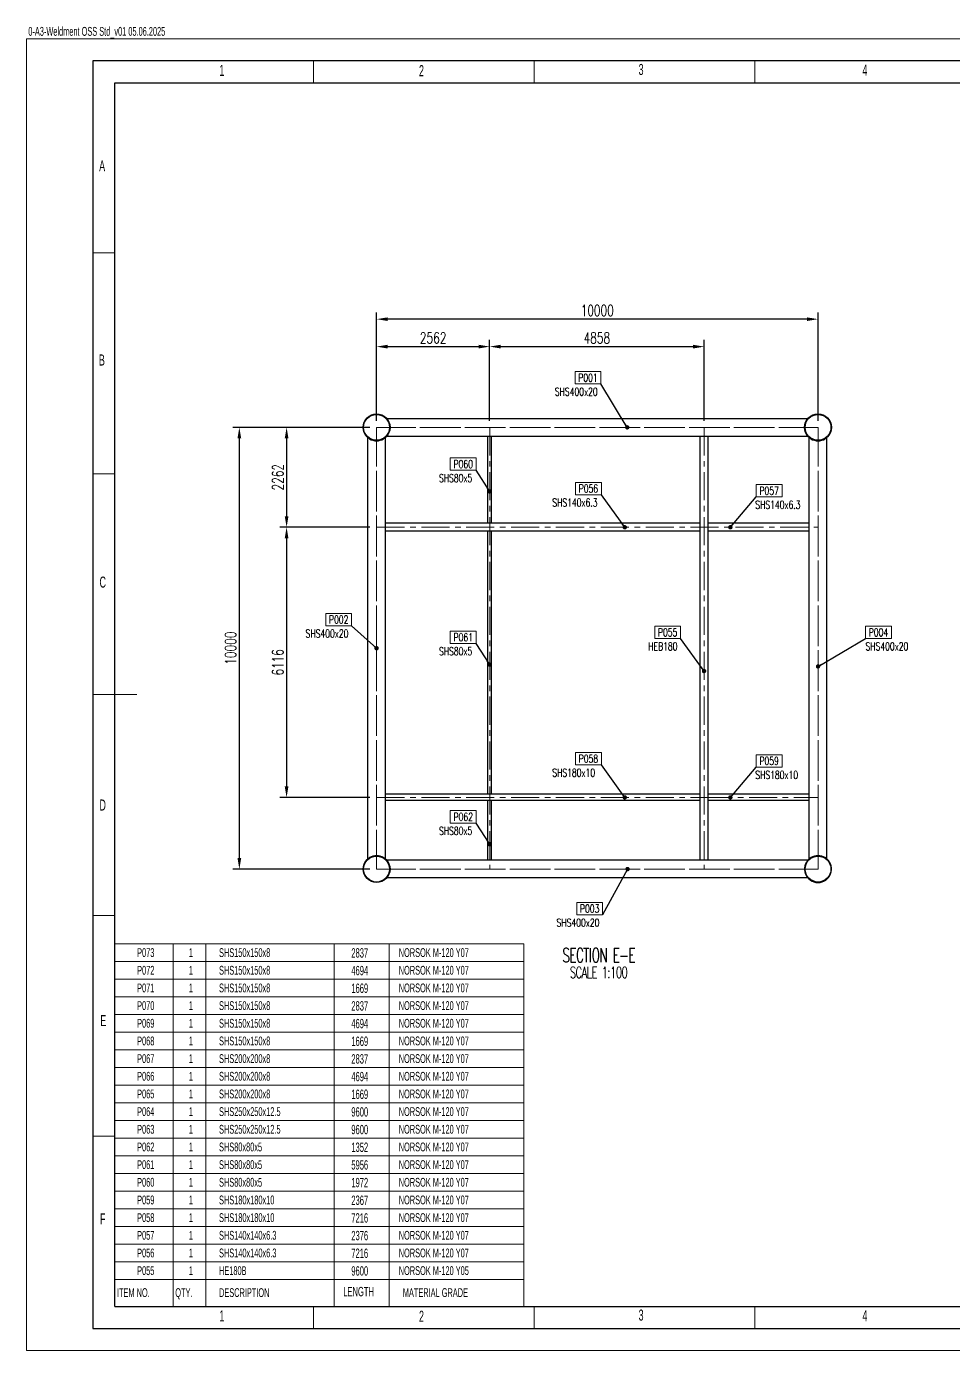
# Model space of a CAD drawing. Header units: millimetres. Extents: x 175738 to 196759, y -70231 to 13866.
# Drawn here: x 175738 to 186238, y -70231 to -55243 of the extents above; entities that cross this region are included whole.
import ezdxf
from ezdxf.enums import TextEntityAlignment as Align

# ---------------------------------------------------------------- set-up
doc = ezdxf.new("R2010")
doc.units = ezdxf.units.MM
doc.header["$PDSIZE"] = -1
doc.linetypes.add('CENTER', pattern=[10.16, 6.35, -1.27, 1.27, -1.27])
doc.linetypes.add('ISO_04W018', pattern=[5.48, 4.3, -0.54, 0.1, -0.54])
doc.layers.get('Defpoints').update_dxf_attribs({"color": 163, "lineweight": 0})
for name, color, linetype, lineweight in [('01-LIN-025-A', 2, 'Continuous', 25), ('13-LIN-018-CENT', 1, 'ISO_04W018', 9), ('24-SYM-025-SP', 2, 'Continuous', 15), ('34-TXT-018', 1, 'Continuous', 13)]:
    doc.layers.add(name, color=color, linetype=linetype, lineweight=lineweight)
doc.layers.add('BORDER', color=7, linetype='Continuous')
doc.styles.add('MtXpl_Simplex_IV50', font='simplex_IV50.ttf')
doc.styles.add('NEW', font='romans.shx', dxfattribs={"width": 0.7})
doc.styles.add('SLDTEXTSTYLE0', font='TXT', dxfattribs={"width": 0.605})
doc.dimstyles.new('1 to 100 AEG', dxfattribs={"dimscale": 100, "dimtxt": 2.5, "dimasz": 2.5, "dimexe": 1.5, "dimexo": 1.5, "dimgap": 0.725, "dimtad": 1, "dimdec": 0, "dimrnd": 1e-09, "dimzin": 12, "dimdsep": 46, "dimtxsty": 'SLDTEXTSTYLE0', "dimcen": 0.09, "dimadec": 0, "dimazin": 3, "dimtfac": 1, "dimtdec": 0, "dimtofl": 0, "dimtmove": 0, "dimatfit": 3, "dimfxl": 1, "dimtfill": 1, "dimfrac": 2, "dimtolj": 1, "dimtzin": 12, "dimarcsym": 0})
doc.dimstyles.new('1 to 60 AEG', dxfattribs={"dimscale": 60, "dimtxt": 2.5, "dimasz": 2.5, "dimexe": 1.5, "dimexo": 1.5, "dimgap": 0.725, "dimtad": 1, "dimdec": 0, "dimrnd": 1e-09, "dimzin": 12, "dimdsep": 46, "dimtxsty": 'NEW', "dimcen": 0.09, "dimadec": 0, "dimazin": 3, "dimtfac": 1, "dimtdec": 0, "dimtofl": 0, "dimtmove": 0, "dimatfit": 3, "dimfxl": 1, "dimfrac": 2, "dimtolj": 1, "dimtzin": 12, "dimarcsym": 0})

# ---------------------------------------------------------------- blocks, each defined once
blk = doc.blocks.new('*D872')
at = {"color": 0, "lineweight": -2, "transparency": 16777216}
for p, q in [((179703, -59706), (179703, -58792)), ((179828, -58867), (180859, -58867)), ((180984, -59706), (180984, -58792))]:
    blk.add_line(p, q, dxfattribs=at)
at = {"color": 0, "transparency": 16777216}
for points in [[(179828, -58846), (179828, -58888), (179703, -58867)], [(180859, -58846), (180859, -58888), (180984, -58867)]]:
    blk.add_solid(points, dxfattribs=at)
at = {"layer": 'Defpoints', "color": 0, "transparency": 16777216}
for p in [(180984, -58867), (179703, -59781), (180984, -59781)]:
    blk.add_point(p, dxfattribs=at)
at = {"color": 0, "lineweight": 13, "transparency": 16777216, "insert": (180344, -58768), "char_height": 125, "attachment_point": 5, "style": 'NEW'}
blk.add_mtext('\\A1;2562', dxfattribs=at)
blk = doc.blocks.new('*D873')
at = {"color": 0, "lineweight": -2, "transparency": 16777216}
for p, q in [((180984, -59706), (180984, -58792)), ((181109, -58867), (183288, -58867)), ((183413, -59706), (183413, -58792))]:
    blk.add_line(p, q, dxfattribs=at)
at = {"color": 0, "transparency": 16777216}
for points in [[(181109, -58846), (181109, -58888), (180984, -58867)], [(183288, -58846), (183288, -58888), (183413, -58867)]]:
    blk.add_solid(points, dxfattribs=at)
at = {"layer": 'Defpoints', "color": 0, "transparency": 16777216}
for p in [(183413, -58867), (180984, -59781), (183413, -59781)]:
    blk.add_point(p, dxfattribs=at)
at = {"color": 0, "lineweight": 13, "transparency": 16777216, "insert": (182199, -58768), "char_height": 125, "attachment_point": 5, "style": 'NEW'}
blk.add_mtext('\\A1;4858', dxfattribs=at)
blk = doc.blocks.new('*D874')
at = {"color": 0, "lineweight": -2, "transparency": 16777216}
for p, q in [((179703, -59706), (179703, -58481)), ((184578, -58556), (179828, -58556)), ((184703, -59706), (184703, -58481))]:
    blk.add_line(p, q, dxfattribs=at)
at = {"color": 0, "transparency": 16777216}
for points in [[(179828, -58536), (179828, -58577), (179703, -58556)], [(184578, -58536), (184578, -58577), (184703, -58556)]]:
    blk.add_solid(points, dxfattribs=at)
at = {"layer": 'Defpoints', "color": 0, "transparency": 16777216}
for p in [(179703, -58556), (179703, -59781), (184703, -59781)]:
    blk.add_point(p, dxfattribs=at)
at = {"color": 0, "lineweight": 13, "transparency": 16777216, "insert": (182203, -58458), "char_height": 125, "attachment_point": 5, "style": 'NEW'}
blk.add_mtext('\\A1;10000', dxfattribs=at)
blk = doc.blocks.new('*D875')
at = {"color": 0, "lineweight": -2, "transparency": 16777216}
for p, q in [((179628, -59781), (178609, -59781)), ((178684, -59906), (178684, -60787)), ((179628, -60912), (178609, -60912))]:
    blk.add_line(p, q, dxfattribs=at)
at = {"color": 0, "transparency": 16777216}
for points in [[(178663, -59906), (178705, -59906), (178684, -59781)], [(178663, -60787), (178705, -60787), (178684, -60912)]]:
    blk.add_solid(points, dxfattribs=at)
at = {"layer": 'Defpoints', "color": 0, "transparency": 16777216}
for p in [(179703, -59781), (178684, -60912), (179703, -60912)]:
    blk.add_point(p, dxfattribs=at)
at = {"color": 0, "lineweight": 13, "transparency": 16777216, "insert": (178585, -60346), "char_height": 125, "attachment_point": 5, "rotation": 90, "style": 'NEW'}
blk.add_mtext('\\A1;2262', dxfattribs=at)
blk = doc.blocks.new('*D876')
at = {"color": 0, "lineweight": -2, "transparency": 16777216}
for p, q in [((179628, -60912), (178609, -60912)), ((178684, -61037), (178684, -63845)), ((179628, -63970), (178609, -63970))]:
    blk.add_line(p, q, dxfattribs=at)
at = {"color": 0, "transparency": 16777216}
for points in [[(178663, -61037), (178705, -61037), (178684, -60912)], [(178663, -63845), (178705, -63845), (178684, -63970)]]:
    blk.add_solid(points, dxfattribs=at)
at = {"layer": 'Defpoints', "color": 0, "transparency": 16777216}
for p in [(179703, -60912), (178684, -63970), (179703, -63970)]:
    blk.add_point(p, dxfattribs=at)
at = {"color": 0, "lineweight": 13, "transparency": 16777216, "insert": (178585, -62441), "char_height": 125, "attachment_point": 5, "rotation": 90, "style": 'NEW'}
blk.add_mtext('\\A1;6116', dxfattribs=at)
blk = doc.blocks.new('*D877')
at = {"color": 0, "lineweight": -2, "transparency": 16777216}
for p, q in [((179628, -59781), (178074, -59781)), ((178149, -64656), (178149, -59906)), ((179628, -64781), (178074, -64781))]:
    blk.add_line(p, q, dxfattribs=at)
at = {"color": 0, "transparency": 16777216}
for points in [[(178128, -59906), (178170, -59906), (178149, -59781)], [(178128, -64656), (178170, -64656), (178149, -64781)]]:
    blk.add_solid(points, dxfattribs=at)
at = {"layer": 'Defpoints', "color": 0, "transparency": 16777216}
for p in [(178149, -59781), (179703, -59781), (179703, -64781)]:
    blk.add_point(p, dxfattribs=at)
at = {"color": 0, "lineweight": 13, "transparency": 16777216, "insert": (178050, -62281), "char_height": 125, "attachment_point": 5, "rotation": 90, "style": 'NEW'}
blk.add_mtext('\\A1;10000', dxfattribs=at)

msp = doc.modelspace()

# ---------------------------------------------------------------- linework, layer by layer
at = {"color": 7, "linetype": 'Continuous', "lineweight": 25}
for p, q in [((179818.42, -59680.94), (184588.15, -59680.94)), ((179603.28, -64665.8), (179603.28, -59896.07)), ((179803.28, -64665.8), (179803.28, -59896.07)), ((179818.42, -59880.94), (180153.28, -59880.94)), ((180153.28, -59880.94), (181915.78, -59880.94)), ((180964.39, -60866.97), (180964.39, -59880.94)), ((181004.39, -60866.97), (181004.39, -59880.94)), ((181915.78, -59880.94), (183915.78, -59880.94)), ((183368.34, -61274.63), (183368.34, -59880.94)), ((183458.34, -61274.63), (183458.34, -59880.94)), ((183915.78, -59880.94), (184588.15, -59880.94)), ((184603.28, -64665.8), (184603.28, -59896.07)), ((184803.28, -64665.8), (184803.28, -59896.07)), ((180153.28, -60866.97), (179803.28, -60866.97)), ((180153.28, -60956.97), (179803.28, -60956.97)), ((181990.78, -60866.97), (180153.28, -60866.97)), ((181990.78, -60956.97), (180153.28, -60956.97)), ((180964.39, -61274.63), (180964.39, -60956.97)), ((181004.39, -61274.63), (181004.39, -60956.97)), ((183368.34, -60866.97), (181990.78, -60866.97)), ((183368.34, -60956.97), (181990.78, -60956.97)), ((183368.34, -60946.97), (183368.34, -60876.97)), ((183990.78, -60866.97), (183458.34, -60866.97)), ((183458.34, -60946.97), (183458.34, -60876.97)), ((183990.78, -60956.97), (183458.34, -60956.97)), ((184603.28, -60866.97), (183990.78, -60866.97)), ((184603.28, -60956.97), (183990.78, -60956.97)), ((180964.39, -63746.53), (180964.39, -61274.63)), ((181004.39, -63746.53), (181004.39, -61274.63)), ((183368.34, -63746.53), (183368.34, -61274.63)), ((183458.34, -63746.53), (183458.34, -61274.63)), ((180964.39, -63934.74), (180964.39, -63746.53)), ((181004.39, -63934.74), (181004.39, -63746.53)), ((183368.34, -64680.94), (183368.34, -63746.53)), ((183458.34, -64680.94), (183458.34, -63746.53)), ((180153.28, -63934.74), (179803.28, -63934.74)), ((181990.78, -63934.74), (180153.28, -63934.74)), ((183368.34, -63934.74), (181990.78, -63934.74)), ((183990.78, -63934.74), (183458.34, -63934.74)), ((184603.28, -63934.74), (183990.78, -63934.74)), ((180153.28, -64004.74), (179803.28, -64004.74)), ((181990.78, -64004.74), (180153.28, -64004.74)), ((180964.39, -64680.94), (180964.39, -64004.74)), ((181004.39, -64680.94), (181004.39, -64004.74)), ((183368.34, -64004.74), (181990.78, -64004.74)), ((183990.78, -64004.74), (183458.34, -64004.74)), ((184603.28, -64004.74), (183990.78, -64004.74)), ((179784.8, -64652.07), (179783.28, -64651.11)), ((180153.28, -64680.94), (179818.42, -64680.94)), ((181915.78, -64680.94), (180153.28, -64680.94)), ((183990.78, -64680.94), (181915.78, -64680.94)), ((184588.15, -64680.94), (183990.78, -64680.94)), ((184588.15, -64880.94), (179818.42, -64880.94))]:
    msp.add_line(p, q, dxfattribs=at)
at = {"color": 0, "linetype": 'Continuous', "lineweight": 18}
msp.add_line((176737.83, -65428.02), (176737.83, -65628.02), dxfattribs=at)
at = {"color": 0, "linetype": 'Continuous', "lineweight": 13}
for p, q in [((176737.83, -65628.02), (176737.83, -65828.02)), ((176737.83, -65628.02), (177398.39, -65628.02)), ((177398.39, -65628.02), (177398.39, -65828.02)), ((177398.39, -65628.02), (177768.94, -65628.02)), ((177768.94, -65628.02), (177768.94, -65828.02)), ((177768.94, -65628.02), (179222.14, -65628.02)), ((179222.14, -65628.02), (179222.14, -65828.02)), ((179222.14, -65628.02), (179844.42, -65628.02)), ((179844.42, -65628.02), (179844.42, -65828.02)), ((179844.42, -65628.02), (181369.96, -65628.02)), ((181369.96, -65628.02), (181369.96, -65828.02)), ((176737.83, -65828.02), (176737.83, -66028.02)), ((176737.83, -65828.02), (177398.39, -65828.02)), ((177398.39, -65828.02), (177398.39, -66028.02)), ((177398.39, -65828.02), (177768.94, -65828.02)), ((177768.94, -65828.02), (177768.94, -66028.02)), ((177768.94, -65828.02), (179222.14, -65828.02)), ((179222.14, -65828.02), (179222.14, -66028.02)), ((179222.14, -65828.02), (179844.42, -65828.02)), ((179844.42, -65828.02), (179844.42, -66028.02)), ((179844.42, -65828.02), (181369.96, -65828.02)), ((181369.96, -65828.02), (181369.96, -66028.02)), ((176737.83, -66028.02), (176737.83, -66228.02)), ((176737.83, -66028.02), (177398.39, -66028.02)), ((177398.39, -66028.02), (177398.39, -66228.02)), ((177398.39, -66028.02), (177768.94, -66028.02)), ((177768.94, -66028.02), (177768.94, -66228.02)), ((177768.94, -66028.02), (179222.14, -66028.02)), ((179222.14, -66028.02), (179222.14, -66228.02)), ((179222.14, -66028.02), (179844.42, -66028.02)), ((179844.42, -66028.02), (179844.42, -66228.02)), ((179844.42, -66028.02), (181369.96, -66028.02)), ((181369.96, -66028.02), (181369.96, -66228.02)), ((176737.83, -66228.02), (176737.83, -66428.02)), ((176737.83, -66228.02), (177398.39, -66228.02)), ((177398.39, -66228.02), (177398.39, -66428.02)), ((177398.39, -66228.02), (177768.94, -66228.02)), ((177768.94, -66228.02), (177768.94, -66428.02)), ((177768.94, -66228.02), (179222.14, -66228.02)), ((179222.14, -66228.02), (179222.14, -66428.02)), ((179222.14, -66228.02), (179844.42, -66228.02)), ((179844.42, -66228.02), (179844.42, -66428.02)), ((179844.42, -66228.02), (181369.96, -66228.02)), ((181369.96, -66228.02), (181369.96, -66428.02)), ((176737.83, -66428.02), (176737.83, -66628.02)), ((176737.83, -66428.02), (177398.39, -66428.02)), ((177398.39, -66428.02), (177398.39, -66628.02)), ((177398.39, -66428.02), (177768.94, -66428.02)), ((177768.94, -66428.02), (177768.94, -66628.02)), ((177768.94, -66428.02), (179222.14, -66428.02)), ((179222.14, -66428.02), (179222.14, -66628.02)), ((179222.14, -66428.02), (179844.42, -66428.02)), ((179844.42, -66428.02), (179844.42, -66628.02)), ((179844.42, -66428.02), (181369.96, -66428.02)), ((181369.96, -66428.02), (181369.96, -66628.02)), ((176737.83, -66628.02), (176737.83, -66828.02)), ((176737.83, -66628.02), (177398.39, -66628.02)), ((177398.39, -66628.02), (177398.39, -66828.02)), ((177398.39, -66628.02), (177768.94, -66628.02)), ((177768.94, -66628.02), (177768.94, -66828.02)), ((177768.94, -66628.02), (179222.14, -66628.02)), ((179222.14, -66628.02), (179222.14, -66828.02)), ((179222.14, -66628.02), (179844.42, -66628.02)), ((179844.42, -66628.02), (179844.42, -66828.02)), ((179844.42, -66628.02), (181369.96, -66628.02)), ((181369.96, -66628.02), (181369.96, -66828.02)), ((176737.83, -66828.02), (176737.83, -67028.02)), ((176737.83, -66828.02), (177398.39, -66828.02)), ((177398.39, -66828.02), (177398.39, -67028.02)), ((177398.39, -66828.02), (177768.94, -66828.02)), ((177768.94, -66828.02), (177768.94, -67028.02)), ((177768.94, -66828.02), (179222.14, -66828.02)), ((179222.14, -66828.02), (179222.14, -67028.02)), ((179222.14, -66828.02), (179844.42, -66828.02)), ((179844.42, -66828.02), (179844.42, -67028.02)), ((179844.42, -66828.02), (181369.96, -66828.02)), ((181369.96, -66828.02), (181369.96, -67028.02)), ((176737.83, -67028.02), (176737.83, -67228.02)), ((176737.83, -67028.02), (177398.39, -67028.02)), ((177398.39, -67028.02), (177398.39, -67228.02)), ((177398.39, -67028.02), (177768.94, -67028.02)), ((177768.94, -67028.02), (177768.94, -67228.02)), ((177768.94, -67028.02), (179222.14, -67028.02)), ((179222.14, -67028.02), (179222.14, -67228.02)), ((179222.14, -67028.02), (179844.42, -67028.02)), ((179844.42, -67028.02), (179844.42, -67228.02)), ((179844.42, -67028.02), (181369.96, -67028.02)), ((181369.96, -67028.02), (181369.96, -67228.02)), ((176737.83, -67228.02), (176737.83, -67428.02)), ((176737.83, -67228.02), (177398.39, -67228.02)), ((177398.39, -67228.02), (177398.39, -67428.02)), ((177398.39, -67228.02), (177768.94, -67228.02)), ((177768.94, -67228.02), (177768.94, -67428.02)), ((177768.94, -67228.02), (179222.14, -67228.02)), ((179222.14, -67228.02), (179222.14, -67428.02)), ((179222.14, -67228.02), (179844.42, -67228.02)), ((179844.42, -67228.02), (179844.42, -67428.02)), ((179844.42, -67228.02), (181369.96, -67228.02)), ((181369.96, -67228.02), (181369.96, -67428.02)), ((176737.83, -67428.02), (176737.83, -67628.02)), ((176737.83, -67428.02), (177398.39, -67428.02)), ((177398.39, -67428.02), (177398.39, -67628.02)), ((177398.39, -67428.02), (177768.94, -67428.02)), ((177768.94, -67428.02), (177768.94, -67628.02)), ((177768.94, -67428.02), (179222.14, -67428.02)), ((179222.14, -67428.02), (179222.14, -67628.02)), ((179222.14, -67428.02), (179844.42, -67428.02)), ((179844.42, -67428.02), (179844.42, -67628.02)), ((179844.42, -67428.02), (181369.96, -67428.02)), ((181369.96, -67428.02), (181369.96, -67628.02)), ((176737.83, -67628.02), (176737.83, -67828.02)), ((176737.83, -67628.02), (177398.39, -67628.02)), ((177398.39, -67628.02), (177398.39, -67828.02)), ((177398.39, -67628.02), (177768.94, -67628.02)), ((177768.94, -67628.02), (177768.94, -67828.02)), ((177768.94, -67628.02), (179222.14, -67628.02)), ((179222.14, -67628.02), (179222.14, -67828.02)), ((179222.14, -67628.02), (179844.42, -67628.02)), ((179844.42, -67628.02), (179844.42, -67828.02)), ((179844.42, -67628.02), (181369.96, -67628.02)), ((181369.96, -67628.02), (181369.96, -67828.02)), ((176737.83, -67828.02), (176737.83, -68028.02)), ((176737.83, -67828.02), (177398.39, -67828.02)), ((177398.39, -67828.02), (177398.39, -68028.02)), ((177398.39, -67828.02), (177768.94, -67828.02)), ((177768.94, -67828.02), (177768.94, -68028.02)), ((177768.94, -67828.02), (179222.14, -67828.02)), ((179222.14, -67828.02), (179222.14, -68028.02)), ((179222.14, -67828.02), (179844.42, -67828.02)), ((179844.42, -67828.02), (179844.42, -68028.02)), ((179844.42, -67828.02), (181369.96, -67828.02)), ((181369.96, -67828.02), (181369.96, -68028.02)), ((176737.83, -68028.02), (176737.83, -68228.02)), ((176737.83, -68028.02), (177398.39, -68028.02)), ((177398.39, -68028.02), (177398.39, -68228.02)), ((177398.39, -68028.02), (177768.94, -68028.02)), ((177768.94, -68028.02), (177768.94, -68228.02)), ((177768.94, -68028.02), (179222.14, -68028.02)), ((179222.14, -68028.02), (179222.14, -68228.02)), ((179222.14, -68028.02), (179844.42, -68028.02)), ((179844.42, -68028.02), (179844.42, -68228.02)), ((179844.42, -68028.02), (181369.96, -68028.02)), ((181369.96, -68028.02), (181369.96, -68228.02)), ((176737.83, -68228.02), (176737.83, -68428.02)), ((176737.83, -68228.02), (177398.39, -68228.02)), ((177398.39, -68228.02), (177398.39, -68428.02)), ((177398.39, -68228.02), (177768.94, -68228.02)), ((177768.94, -68228.02), (177768.94, -68428.02)), ((177768.94, -68228.02), (179222.14, -68228.02)), ((179222.14, -68228.02), (179222.14, -68428.02)), ((179222.14, -68228.02), (179844.42, -68228.02)), ((179844.42, -68228.02), (179844.42, -68428.02)), ((179844.42, -68228.02), (181369.96, -68228.02)), ((181369.96, -68228.02), (181369.96, -68428.02)), ((176737.83, -68428.02), (176737.83, -68628.02)), ((176737.83, -68428.02), (177398.39, -68428.02)), ((177398.39, -68428.02), (177398.39, -68628.02)), ((177398.39, -68428.02), (177768.94, -68428.02)), ((177768.94, -68428.02), (177768.94, -68628.02)), ((177768.94, -68428.02), (179222.14, -68428.02)), ((179222.14, -68428.02), (179222.14, -68628.02)), ((179222.14, -68428.02), (179844.42, -68428.02)), ((179844.42, -68428.02), (179844.42, -68628.02)), ((179844.42, -68428.02), (181369.96, -68428.02)), ((181369.96, -68428.02), (181369.96, -68628.02)), ((176737.83, -68628.02), (176737.83, -68828.02)), ((176737.83, -68628.02), (177398.39, -68628.02)), ((177398.39, -68628.02), (177398.39, -68828.02)), ((177398.39, -68628.02), (177768.94, -68628.02)), ((177768.94, -68628.02), (177768.94, -68828.02)), ((177768.94, -68628.02), (179222.14, -68628.02)), ((179222.14, -68628.02), (179222.14, -68828.02)), ((179222.14, -68628.02), (179844.42, -68628.02)), ((179844.42, -68628.02), (179844.42, -68828.02)), ((179844.42, -68628.02), (181369.96, -68628.02)), ((181369.96, -68628.02), (181369.96, -68828.02)), ((176737.83, -68828.02), (176737.83, -69028.02)), ((176737.83, -68828.02), (177398.39, -68828.02)), ((177398.39, -68828.02), (177398.39, -69028.02)), ((177398.39, -68828.02), (177768.94, -68828.02)), ((177768.94, -68828.02), (177768.94, -69028.02)), ((177768.94, -68828.02), (179222.14, -68828.02)), ((179222.14, -68828.02), (179222.14, -69028.02)), ((179222.14, -68828.02), (179844.42, -68828.02)), ((179844.42, -68828.02), (179844.42, -69028.02)), ((179844.42, -68828.02), (181369.96, -68828.02)), ((181369.96, -68828.02), (181369.96, -69028.02)), ((176737.83, -69028.02), (176737.83, -69228.02)), ((176737.83, -69028.02), (177398.39, -69028.02)), ((177398.39, -69028.02), (177398.39, -69228.02)), ((177398.39, -69028.02), (177768.94, -69028.02)), ((177768.94, -69028.02), (177768.94, -69228.02)), ((177768.94, -69028.02), (179222.14, -69028.02)), ((179222.14, -69028.02), (179222.14, -69228.02)), ((179222.14, -69028.02), (179844.42, -69028.02)), ((179844.42, -69028.02), (179844.42, -69228.02)), ((179844.42, -69028.02), (181369.96, -69028.02)), ((181369.96, -69028.02), (181369.96, -69228.02)), ((176737.83, -69228.02), (176737.83, -69428.02)), ((176737.83, -69228.02), (177398.39, -69228.02)), ((177398.39, -69228.02), (177398.39, -69428.02)), ((177398.39, -69228.02), (177768.94, -69228.02)), ((177768.94, -69228.02), (177768.94, -69428.02)), ((177768.94, -69228.02), (179222.14, -69228.02)), ((179222.14, -69228.02), (179222.14, -69428.02)), ((179222.14, -69228.02), (179844.42, -69228.02)), ((179844.42, -69228.02), (179844.42, -69428.02)), ((179844.42, -69228.02), (181369.96, -69228.02)), ((181369.96, -69228.02), (181369.96, -69428.02)), ((176737.83, -69428.02), (176737.83, -69731.02)), ((176737.83, -69428.02), (177398.39, -69428.02)), ((177398.39, -69428.02), (177398.39, -69731.02)), ((177398.39, -69428.02), (177768.94, -69428.02)), ((177768.94, -69428.02), (177768.94, -69731.02)), ((177768.94, -69428.02), (179222.14, -69428.02)), ((179222.14, -69428.02), (179222.14, -69731.02)), ((179222.14, -69428.02), (179844.42, -69428.02)), ((179844.42, -69428.02), (179844.42, -69731.02)), ((179844.42, -69428.02), (181369.96, -69428.02)), ((181369.96, -69428.02), (181369.96, -69731.02)), ((176737.83, -69731.02), (177398.39, -69731.02)), ((177398.39, -69731.02), (177768.94, -69731.02)), ((177768.94, -69731.02), (179222.14, -69731.02)), ((179222.14, -69731.02), (179844.42, -69731.02)), ((179844.42, -69731.02), (181369.96, -69731.02))]:
    msp.add_line(p, q, dxfattribs=at)
at = {"color": 7, "linetype": 'Continuous', "lineweight": 25}
for centre, radius in [((179703.28, -59780.94), 152.5), ((179703.28, -59780.94), 146.5), ((184703.28, -59780.94), 152.5), ((184703.28, -59780.94), 146.5), ((179703.28, -64780.94), 152.5), ((179703.28, -64780.94), 146.5), ((184703.28, -64780.94), 146.5)]:
    msp.add_circle(centre, radius, dxfattribs=at)
for centre, start, end in [((179703.28, -59780.94), 238.359343, 301.640657), ((184703.28, -59780.94), 238.359343, 301.640657), ((179703.28, -64780.94), 58.359343, 121.640657), ((184703.28, -64780.94), 130.97561, 270), ((184703.28, -64780.94), 157.239171, 202.760829), ((184703.28, -64780.94), 58.359343, 121.640657), ((184703.28, -64780.94), 270, 49.02439)]:
    msp.add_arc(centre, 152.5, start, end, dxfattribs=at)
for points, knots in [([(179618.52, -59907.7), (179618.91, -59907.96), (179620.44, -59909), (179622.07, -59910.02), (179623.28, -59910.77)], [0, 0, 0, 0, 0.25430786, 1, 1, 1, 1]), ([(184618.52, -59907.7), (184618.91, -59907.96), (184620.44, -59909), (184622.07, -59910.02), (184623.28, -59910.77)], [0, 0, 0, 0, 0.254307861, 1, 1, 1, 1]), ([(179623.28, -64651.11), (179622.57, -64651.55), (179621.15, -64652.43), (179619.78, -64653.33), (179619.09, -64653.78)], [0, 0, 0, 0, 0.50301588, 1, 1, 1, 1]), ([(184623.28, -64651.11), (184622.02, -64651.88), (184620.8, -64652.66), (184618.4, -64654.24), (184617.22, -64655.03), (184615.79, -64656.03), (184615.51, -64656.23), (184614.94, -64656.63), (184614.66, -64656.83), (184613.83, -64657.43), (184613.29, -64657.82), (184611.72, -64658.98), (184610.72, -64659.73), (184609.32, -64660.82), (184608.87, -64661.18), (184607.99, -64661.87), (184607.58, -64662.21), (184606.4, -64663.16), (184605.71, -64663.73), (184604.98, -64664.35), (184604.84, -64664.47), (184604.58, -64664.69), (184604.46, -64664.79), (184604.12, -64665.08), (184603.92, -64665.25), (184603.69, -64665.45), (184603.62, -64665.51), (184603.5, -64665.62), (184603.44, -64665.66), (184603.32, -64665.77), (184603.28, -64665.8), (184603.28, -64665.8)], [0, 0, 0, 0, 0.125, 0.125, 0.25, 0.25, 0.28125, 0.28125, 0.3125, 0.3125, 0.375, 0.375, 0.5, 0.5, 0.5625, 0.5625, 0.625, 0.625, 0.75, 0.75, 0.78125, 0.78125, 0.8125, 0.8125, 0.875, 0.875, 0.90625, 0.90625, 0.9375, 0.9375, 1, 1, 1, 1]), ([(184803.28, -64665.8), (184803.28, -64665.8), (184803.12, -64665.66), (184802.73, -64665.32), (184802.64, -64665.25), (184802.45, -64665.08), (184802.34, -64664.99), (184802, -64664.7), (184801.74, -64664.48), (184801.16, -64664), (184800.85, -64663.73), (184800.33, -64663.3), (184800.15, -64663.15), (184799.78, -64662.85), (184799.59, -64662.7), (184798.61, -64661.9), (184797.75, -64661.22), (184796.58, -64660.31), (184796.34, -64660.12), (184795.85, -64659.75), (184795.61, -64659.56), (184794.85, -64658.99), (184794.34, -64658.61), (184792.76, -64657.44), (184791.66, -64656.65), (184790.22, -64655.65), (184789.93, -64655.45), (184789.35, -64655.04), (184789.05, -64654.84), (184788.17, -64654.25), (184787.57, -64653.85), (184785.77, -64652.66), (184784.54, -64651.88), (184783.28, -64651.11)], [0, 0, 0, 0, 0.125, 0.125, 0.15625, 0.15625, 0.1875, 0.1875, 0.25, 0.25, 0.3125, 0.3125, 0.34375, 0.34375, 0.375, 0.375, 0.5, 0.5, 0.53125, 0.53125, 0.5625, 0.5625, 0.625, 0.625, 0.75, 0.75, 0.78125, 0.78125, 0.8125, 0.8125, 0.875, 0.875, 1, 1, 1, 1]), ([(184562.66, -64839.94), (184563.08, -64840.92), (184563.87, -64842.79), (184564.69, -64844.55), (184565.07, -64845.39)], [0, 0, 0, 0, 0.52737195, 1, 1, 1, 1])]:
    msp.add_open_spline(points, degree=3, knots=knots, dxfattribs=at)
at = {"layer": '13-LIN-018-CENT', "linetype": 'CENTER', "lineweight": 13, "ltscale": 50}
for p, q in [((179703.28, -59780.94), (184703.28, -59780.94)), ((179703.28, -59780.94), (179703.28, -64780.94)), ((179703.28, -59780.94), (184703.28, -59780.94)), ((179703.28, -59780.94), (179703.28, -64780.94)), ((179703.28, -59780.94), (184703.28, -59780.94)), ((179703.28, -59780.94), (184703.28, -59780.94)), ((184703.28, -59780.94), (179703.28, -59780.94)), ((179703.28, -59780.94), (179703.28, -64780.94)), ((179703.28, -64780.94), (179703.28, -59780.94)), ((180984.39, -59780.94), (180984.39, -64780.94)), ((183413.34, -59780.94), (183413.34, -64780.94)), ((184703.28, -64780.94), (184703.28, -59780.94)), ((184703.28, -59780.94), (184703.28, -64780.94)), ((184703.28, -64780.94), (184703.28, -59780.94)), ((184703.28, -59780.94), (184703.28, -64780.94)), ((179703.28, -60911.97), (184703.28, -60911.97)), ((179703.28, -63969.74), (183413.34, -63969.74)), ((183413.34, -63969.74), (184703.28, -63969.74)), ((179703.28, -64780.94), (184703.28, -64780.94)), ((179703.28, -64780.94), (184703.28, -64780.94)), ((179703.28, -64780.94), (184703.28, -64780.94)), ((184703.28, -64780.94), (179703.28, -64780.94)), ((184703.28, -64780.94), (179703.28, -64780.94))]:
    msp.add_line(p, q, dxfattribs=at)
at = {"layer": '24-SYM-025-SP', "flags": 128}
for points in [[(181950.63, -59289.11), (182244.01, -59289.11), (182244.01, -59148.71), (181950.63, -59148.71), (181950.63, -59289.11)], [(180538.44, -60267.31), (180831.83, -60267.31), (180831.83, -60126.91), (180538.44, -60126.91), (180538.44, -60267.31)], [(181955.62, -60543.79), (182249, -60543.79), (182249, -60403.39), (181955.62, -60403.39), (181955.62, -60543.79)], [(184002.89, -60568.83), (184296.27, -60568.83), (184296.27, -60428.43), (184002.89, -60428.43), (184002.89, -60568.83)], [(179127.63, -62026.58), (179421.01, -62026.58), (179421.01, -61886.18), (179127.63, -61886.18), (179127.63, -62026.58)], [(182853.43, -62171.86), (183146.81, -62171.86), (183146.81, -62031.46), (182853.43, -62031.46), (182853.43, -62171.86)], [(185241.15, -62171.88), (185534.54, -62171.88), (185534.54, -62031.48), (185241.15, -62031.48), (185241.15, -62171.88)], [(180538.44, -62227.17), (180831.83, -62227.17), (180831.83, -62086.77), (180538.44, -62086.77), (180538.44, -62227.17)], [(181955.62, -63601.57), (182249, -63601.57), (182249, -63461.17), (181955.62, -63461.17), (181955.62, -63601.57)], [(184002.89, -63626.6), (184296.27, -63626.6), (184296.27, -63486.2), (184002.89, -63486.2), (184002.89, -63626.6)], [(180538.44, -64260.01), (180831.83, -64260.01), (180831.83, -64119.61), (180538.44, -64119.61), (180538.44, -64260.01)], [(181970.37, -65299.38), (182263.75, -65299.38), (182263.75, -65158.98), (181970.37, -65158.98), (181970.37, -65299.38)]]:
    msp.add_lwpolyline(points, close=True, dxfattribs=at)
at = {"layer": 'BORDER'}
for p, q in [((196487.83, -55631.02), (176487.83, -55631.02)), ((176487.83, -55631.02), (176487.83, -69981.02)), ((176487.83, -69981.02), (196495, -69981.02))]:
    msp.add_line(p, q, dxfattribs=at)
at = {"layer": 'BORDER', "lineweight": 18}
for p, q in [((178987.83, -55881.02), (178987.83, -55631.02)), ((181487.83, -55881.02), (181487.83, -55631.02)), ((183987.83, -55881.02), (183987.83, -55631.02)), ((176737.83, -57806.02), (176487.83, -57806.02)), ((176737.83, -60306.02), (176487.83, -60306.02)), ((176987.83, -62806.02), (176487.83, -62806.02)), ((176737.83, -65306.02), (176487.83, -65306.02)), ((176737.83, -67806.02), (176487.83, -67806.02))]:
    msp.add_line(p, q, dxfattribs=at)
at = {"layer": 'BORDER', "lineweight": 25}
for p, q in [((176737.83, -69731.02), (176737.83, -55881.02)), ((176737.83, -55881.02), (196237.83, -55881.02)), ((176737.83, -69731.02), (196237.83, -69731.02))]:
    msp.add_line(p, q, dxfattribs=at)
at = {"layer": 'BORDER', "color": 7, "linetype": 'Continuous', "lineweight": 18}
for p, q in [((178987.83, -69731.02), (178987.83, -69981.02)), ((181487.83, -69731.02), (181487.83, -69981.02)), ((183987.83, -69731.02), (183987.83, -69981.02))]:
    msp.add_line(p, q, dxfattribs=at)
at = {"layer": 'Defpoints', "linetype": 'Continuous'}
for p, q in [((175737.83, -70231.02), (175737.83, -55381.02)), ((175737.83, -55381.02), (196737.83, -55381.02)), ((175737.83, -70231.02), (196737.83, -70231.02))]:
    msp.add_line(p, q, dxfattribs=at)

# ---------------------------------------------------------------- texts
at = {"color": 0, "linetype": 'Continuous', "lineweight": 13, "attachment_point": 1, "style": 'SLDTEXTSTYLE0'}
for s, insert, char_height in [('{\\Ftxt|c238;P073}', (176991.32, -65676.71), 100), ('{\\Ftxt|c238;1}', (177576.79, -65676.71), 100), ('{\\Ftxt|c238;S}HS{\\Ftxt|c238;150x150x8}', (177918.94, -65676.71), 100), ('{\\Ftxt|c238;2837}', (179417.38, -65676.98), 105.8333), ('NORSOK M-120 Y07', (179954.48, -65676.71), 100), ('{\\Ftxt|c238;P072}', (176991.32, -65876.71), 100), ('{\\Ftxt|c238;1}', (177576.79, -65876.71), 100), ('{\\Ftxt|c238;S}HS{\\Ftxt|c238;150x150x8}', (177918.94, -65876.71), 100), ('{\\Ftxt|c238;4694}', (179417.38, -65876.98), 105.8333), ('NORSOK M-120 Y07', (179954.48, -65876.71), 100), ('{\\Ftxt|c238;P071}', (176991.32, -66076.71), 100), ('{\\Ftxt|c238;1}', (177576.79, -66076.71), 100), ('{\\Ftxt|c238;S}HS{\\Ftxt|c238;150x150x8}', (177918.94, -66076.71), 100), ('{\\Ftxt|c238;1669}', (179417.38, -66076.98), 105.8333), ('NORSOK M-120 Y07', (179954.48, -66076.71), 100), ('{\\Ftxt|c238;P070}', (176991.32, -66276.71), 100), ('{\\Ftxt|c238;1}', (177576.79, -66276.71), 100), ('{\\Ftxt|c238;S}HS{\\Ftxt|c238;150x150x8}', (177918.94, -66276.71), 100), ('{\\Ftxt|c238;2837}', (179417.38, -66276.98), 105.8333), ('NORSOK M-120 Y07', (179954.48, -66276.71), 100), ('{\\Ftxt|c238;P069}', (176991.32, -66476.71), 100), ('{\\Ftxt|c238;1}', (177576.79, -66476.71), 100), ('{\\Ftxt|c238;S}HS{\\Ftxt|c238;150x150x8}', (177918.94, -66476.71), 100), ('{\\Ftxt|c238;4694}', (179417.38, -66476.98), 105.8333), ('NORSOK M-120 Y07', (179954.48, -66476.71), 100), ('{\\Ftxt|c238;P068}', (176991.32, -66676.71), 100), ('{\\Ftxt|c238;1}', (177576.79, -66676.71), 100), ('{\\Ftxt|c238;S}HS{\\Ftxt|c238;150x150x8}', (177918.94, -66676.71), 100), ('{\\Ftxt|c238;1669}', (179417.38, -66676.98), 105.8333), ('NORSOK M-120 Y07', (179954.48, -66676.71), 100), ('{\\Ftxt|c238;P067}', (176991.32, -66876.71), 100), ('{\\Ftxt|c238;1}', (177576.79, -66876.71), 100), ('{\\Ftxt|c238;S}HS{\\Ftxt|c238;20}0x{\\Ftxt|c238;20}0x{\\Ftxt|c238;8}', (177918.94, -66876.71), 100), ('{\\Ftxt|c238;2837}', (179417.38, -66876.98), 105.8333), ('NORSOK M-120 Y07', (179954.48, -66876.71), 100), ('{\\Ftxt|c238;P066}', (176991.32, -67076.71), 100), ('{\\Ftxt|c238;1}', (177576.79, -67076.71), 100), ('{\\Ftxt|c238;S}HS{\\Ftxt|c238;20}0x{\\Ftxt|c238;20}0x{\\Ftxt|c238;8}', (177918.94, -67076.71), 100), ('{\\Ftxt|c238;4694}', (179417.38, -67076.98), 105.8333), ('NORSOK M-120 Y07', (179954.48, -67076.71), 100), ('{\\Ftxt|c238;P065}', (176991.32, -67276.71), 100), ('{\\Ftxt|c238;1}', (177576.79, -67276.71), 100), ('{\\Ftxt|c238;1669}', (179417.38, -67276.98), 105.8333), ('NORSOK M-120 Y07', (179954.48, -67276.71), 100), ('{\\Ftxt|c238;P064}', (176991.32, -67476.71), 100), ('{\\Ftxt|c238;1}', (177576.79, -67476.71), 100), ('{\\Ftxt|c238;S}HS{\\Ftxt|c238;25}0x{\\Ftxt|c238;25}0x{\\Ftxt|c238;12.5}', (177918.94, -67476.71), 100), ('{\\Ftxt|c238;9600}', (179417.38, -67476.98), 105.8333), ('NORSOK M-120 Y07', (179954.48, -67476.71), 100), ('{\\Ftxt|c238;P063}', (176991.32, -67676.71), 100), ('{\\Ftxt|c238;1}', (177576.79, -67676.71), 100), ('{\\Ftxt|c238;S}HS{\\Ftxt|c238;25}0x{\\Ftxt|c238;25}0x{\\Ftxt|c238;12.5}', (177918.94, -67676.71), 100), ('{\\Ftxt|c238;9600}', (179417.38, -67676.98), 105.8333), ('NORSOK M-120 Y07', (179954.48, -67676.71), 100), ('{\\Ftxt|c238;P062}', (176991.32, -67876.71), 100), ('{\\Ftxt|c238;1}', (177576.79, -67876.71), 100), ('SHS{\\Ftxt|c238;8}0x{\\Ftxt|c238;8}0x{\\Ftxt|c238;5}', (177918.94, -67876.71), 100), ('{\\Ftxt|c238;1352}', (179417.38, -67876.98), 105.8333), ('NORSOK M-120 Y07', (179954.48, -67876.71), 100), ('{\\Ftxt|c238;P061}', (176991.32, -68076.71), 100), ('{\\Ftxt|c238;1}', (177576.79, -68076.71), 100), ('SHS{\\Ftxt|c238;8}0x{\\Ftxt|c238;8}0x{\\Ftxt|c238;5}', (177918.94, -68076.71), 100), ('{\\Ftxt|c238;5956}', (179417.38, -68076.98), 105.8333), ('NORSOK M-120 Y07', (179954.48, -68076.71), 100), ('{\\Ftxt|c238;P060}', (176991.32, -68276.71), 100), ('{\\Ftxt|c238;1}', (177576.79, -68276.71), 100), ('SHS{\\Ftxt|c238;8}0x{\\Ftxt|c238;8}0x{\\Ftxt|c238;5}', (177918.94, -68276.71), 100), ('{\\Ftxt|c238;1972}', (179417.38, -68276.98), 105.8333), ('NORSOK M-120 Y07', (179954.48, -68276.71), 100), ('{\\Ftxt|c238;P059}', (176991.32, -68476.71), 100), ('{\\Ftxt|c238;1}', (177576.79, -68476.71), 100), ('SHS{\\Ftxt|c238;18}0x{\\Ftxt|c238;18}0x{\\Ftxt|c238;10}', (177918.94, -68476.71), 100), ('{\\Ftxt|c238;2367}', (179417.38, -68476.98), 105.8333), ('NORSOK M-120 Y07', (179954.48, -68476.71), 100), ('{\\Ftxt|c238;P058}', (176991.32, -68676.71), 100), ('{\\Ftxt|c238;1}', (177576.79, -68676.71), 100), ('SHS{\\Ftxt|c238;18}0x{\\Ftxt|c238;18}0x{\\Ftxt|c238;10}', (177918.94, -68676.71), 100), ('{\\Ftxt|c238;7216}', (179417.38, -68676.98), 105.8333), ('NORSOK M-120 Y07', (179954.48, -68676.71), 100), ('{\\Ftxt|c238;P057}', (176991.32, -68876.71), 100), ('{\\Ftxt|c238;1}', (177576.79, -68876.71), 100), ('SHS{\\Ftxt|c238;14}0x{\\Ftxt|c238;14}0x{\\Ftxt|c238;6.3}', (177918.94, -68876.71), 100), ('{\\Ftxt|c238;2376}', (179417.38, -68876.98), 105.8333), ('NORSOK M-120 Y07', (179954.48, -68876.71), 100), ('{\\Ftxt|c238;P056}', (176991.32, -69076.71), 100), ('{\\Ftxt|c238;1}', (177576.79, -69076.71), 100), ('SHS{\\Ftxt|c238;14}0x{\\Ftxt|c238;14}0x{\\Ftxt|c238;6.3}', (177918.94, -69076.71), 100), ('{\\Ftxt|c238;7216}', (179417.38, -69076.98), 105.8333), ('NORSOK M-120 Y07', (179954.48, -69076.71), 100), ('{\\Ftxt|c238;P055}', (176991.32, -69276.71), 100), ('{\\Ftxt|c238;1}', (177576.79, -69276.71), 100), ('{\\Ftxt|c238;HE180B}', (177918.94, -69276.71), 100), ('{\\Ftxt|c238;9600}', (179417.38, -69276.98), 105.8333), ('NORSOK M-120 Y0{\\Ftxt|c238;5}', (179954.48, -69276.71), 100), ('ITEM NO.', (176762.83, -69525.61), 100), ('QTY.', (177423.39, -69525.61), 100), ('DESCRIPTION', (177918.94, -69525.61), 100), ('LENGTH', (179325.89, -69510.73), 105.833), ('MATERIAL GRADE', (180000.32, -69525.61), 100)]:
    msp.add_mtext(s, dxfattribs=dict(at, insert=insert, char_height=char_height))
at = {"color": 0, "linetype": 'Continuous', "lineweight": 13, "insert": (177918.94, -67276.71), "char_height": 100, "width": 704.0281, "attachment_point": 1, "style": 'SLDTEXTSTYLE0'}
msp.add_mtext('{\\Ftxt|c238;S}HS{\\Ftxt|c238;20}0x{\\Ftxt|c238;20}0x{\\Ftxt|c238;8}', dxfattribs=at)
at = {"layer": '01-LIN-025-A', "insert": (182217.08, -65846.13), "char_height": 157.5935, "attachment_point": 5, "line_spacing_factor": 0.8, "style": 'MtXpl_Simplex_IV50'}
msp.add_mtext_dynamic_manual_height_columns('{\\Fromans|c238;\\W0.65;\\T0.9;SECTION E-E\\P\\H0.81891x;\\C4;SCALE 1:100}', width=1163.7663, gutter_width=6.25, heights=[0], dxfattribs=at)
at = {"layer": '24-SYM-025-SP', "style": 'NEW', "width": 0.7}
for s, p in [('P001', (182097.32, -59218.91)), ('P060', (180685.13, -60197.11)), ('P056', (182102.31, -60473.59)), ('P057', (184149.58, -60498.63)), ('P002', (179274.32, -61956.38)), ('P061', (180685.13, -62156.97)), ('P055', (183000.12, -62101.66)), ('P004', (185387.85, -62101.68)), ('P058', (182102.31, -63531.37)), ('P059', (184149.58, -63556.4)), ('P062', (180685.13, -64189.81)), ('P003', (182117.06, -65229.18))]:
    msp.add_text(s, height=90.339, dxfattribs=at).set_placement(p, align=Align.MIDDLE_CENTER)
at = {"layer": '34-TXT-018', "style": 'NEW', "width": 0.7}
for s, p in [('SHS400x20', (181722.22, -59422.7)), ('SHS80x5', (180410.03, -60400.9)), ('SHS140x6.3', (181693.21, -60677.39)), ('SHS140x6.3', (183992.28, -60702.42)), ('SHS400x20', (178899.22, -62160.18)), ('SHS80x5', (180410.03, -62360.76)), ('HEB180', (182780.25, -62305.45)), ('SHS400x20', (185240.65, -62305.48)), ('SHS180x10', (181693.21, -63735.16)), ('SHS180x10', (183992.28, -63760.19)), ('SHS80x5', (180410.03, -64393.6)), ('SHS400x20', (181741.96, -65432.97))]:
    msp.add_text(s, height=90.339, dxfattribs=at).set_placement(p)
at = {"layer": 'BORDER', "color": 1, "insert": (175758.75, -55248.38), "char_height": 100, "attachment_point": 1, "style": 'SLDTEXTSTYLE0'}
msp.add_mtext('0-A3-Weldment OSS Std_v01 05.06.2025', dxfattribs=at)
at = {"layer": 'BORDER', "char_height": 125, "attachment_point": 1, "style": 'SLDTEXTSTYLE0'}
for s, insert in [('1', (177922.66, -55677.4)), ('2', (180183.47, -55680.53)), ('3', (182670.96, -55667.25)), ('4', (185206.15, -55675.1)), ('A', (176561.26, -56758.18)), ('B', (176558.23, -58956.08)), ('C', (176565.17, -61469.99)), ('D', (176564.37, -63993.42)), ('E', (176574.27, -66434.29)), ('F', (176570.63, -68679.08)), ('1', (177922.66, -69777.4)), ('2', (180183.47, -69780.53)), ('3', (182670.96, -69767.25)), ('4', (185206.15, -69775.1))]:
    msp.add_mtext(s, dxfattribs=dict(at, insert=insert))

# ---------------------------------------------------------------- dimensions: what is measured, and where the dimension line sits
at = {"lineweight": 13}
for base, p1, p2, picture, middle in [((179703.28, -58556.43), (184703.28, -59780.94), (179703.28, -59780.94), '*D874', (182203.28, -58457.68)), ((180984.39, -58867), (179703.28, -59780.94), (180984.39, -59780.94), '*D872', (180343.84, -58768.25)), ((183413.34, -58867), (180984.39, -59780.94), (183413.34, -59780.94), '*D873', (182198.87, -58768.25))]:
    dim = msp.add_linear_dim(base=base, p1=p1, p2=p2, dimstyle='1 to 60 AEG', override={"dimscale": 50, "dimlfac": 2, "dimtofl": 1}, dxfattribs=at)
    dim.commit()
    dim.dimension.update_dxf_attribs({"geometry": picture, "text_midpoint": middle})
for base, p1, p2, picture, middle in [((178149.09, -59780.94), (179703.28, -64780.94), (179703.28, -59780.94), '*D877', (178050.34, -62280.94)), ((178684.01, -60911.97), (179703.28, -59780.94), (179703.28, -60911.97), '*D875', (178585.26, -60346.45)), ((178684.01, -63969.74), (179703.28, -60911.97), (179703.28, -63969.74), '*D876', (178585.26, -62440.86))]:
    dim = msp.add_linear_dim(base=base, p1=p1, p2=p2, angle=90, dimstyle='1 to 60 AEG', override={"dimscale": 50, "dimlfac": 2, "dimtofl": 1}, dxfattribs=at)
    dim.commit()
    dim.dimension.update_dxf_attribs({"geometry": picture, "text_midpoint": middle})

# ---------------------------------------------------------------- leaders
at = {"layer": '24-SYM-025-SP'}
for points in [[(182542.09, -59780.94), (182244.01, -59289.11)], [(180984.39, -60506.36), (180831.83, -60267.31)], [(182514.46, -60911.97), (182249, -60543.79)], [(183710, -60911.97), (184002.89, -60568.83)], [(179703.28, -62280.94), (179421.01, -62026.58)], [(183412.27, -62540.03), (183146.81, -62171.86)], [(184703.28, -62487.03), (185241.15, -62171.88)], [(180984.39, -62466.21), (180831.83, -62227.17)], [(182514.46, -63969.74), (182249, -63601.57)], [(183710, -63969.74), (184002.89, -63626.6)], [(180984.39, -64499.05), (180831.83, -64260.01)], [(182546.02, -64780.94), (182263.75, -65299.38)]]:
    msp.add_leader(points, dimstyle='1 to 100 AEG', override={"dimscale": 50, "dimasz": 1, "dimldrblk": 'Dot'}, dxfattribs=at)

doc.saveas('drawing.dxf')
